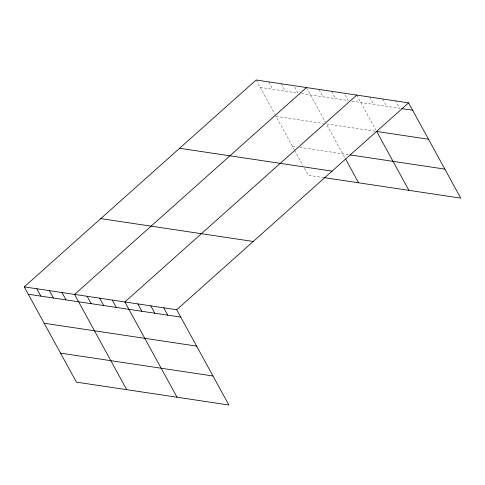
<?xml version="1.0" encoding="UTF-8"?>
<svg xmlns="http://www.w3.org/2000/svg" width="485" height="485" viewBox="0 0 485 485"><rect width="100%" height="100%" fill="white"/><g stroke="black" fill="none" stroke-linecap="round" stroke-linejoin="round"><path stroke-width="0.36" stroke-dasharray="2.42 1.82" d="M260.172 87.373L297.905 93.029L293.868 85.657M301.603 93.587L348.218 100.577L344.18 93.205M351.916 101.129L399.67 108.294L395.639 100.922M276.05 116.376L323.404 123.475M375.196 131.241L326.363 123.917L344.89 157.758M292.413 146.258L296.85 146.925M299.809 147.367L348.642 154.691M323.828 177.595L308.29 175.261L304.319 168.01M382.677 98.976L386.715 106.348M369.722 97.036L373.753 104.402M356.76 95.09L375.954 130.15M331.607 91.319L335.638 98.691M319.027 89.434L323.058 96.8M306.447 87.549L325.277 121.941M281.294 83.772L285.325 91.144M268.714 81.886L272.752 89.258M256.135 80.001L274.607 113.739M274.971 114.399L294.213 149.556M294.577 150.217L302.876 165.373"/><path stroke-width="0.73" d="M24.25 286.871L176.71 309.739L228.865 404.999L76.406 382.138L24.25 286.871L256.135 80.001L408.594 102.862L460.75 198.129L324.568 177.704M306.447 87.549L74.563 294.419L126.718 389.679M356.76 95.09L124.875 301.961L177.025 397.227M176.71 309.739L408.594 102.862M401.835 108.616L412.632 110.234M428.51 139.237L376.675 131.465L408.916 190.35M350.121 154.915L444.872 169.119M179.614 148.271L332.073 171.132M100.771 218.608L253.231 241.469M28.288 294.243L180.747 317.105M44.165 323.246L196.625 346.114M60.528 353.128L212.982 375.996M345.611 159.08L358.603 182.809M163.748 307.793L167.786 315.165M150.793 305.853L154.824 313.219M137.831 303.907L141.869 311.279M112.296 300.076L116.333 307.448M99.716 298.19L103.754 305.562M87.142 296.305L91.174 303.677M61.983 292.534L66.021 299.906M49.403 290.648L53.441 298.014M36.83 288.757L40.861 296.129"/></g></svg>
